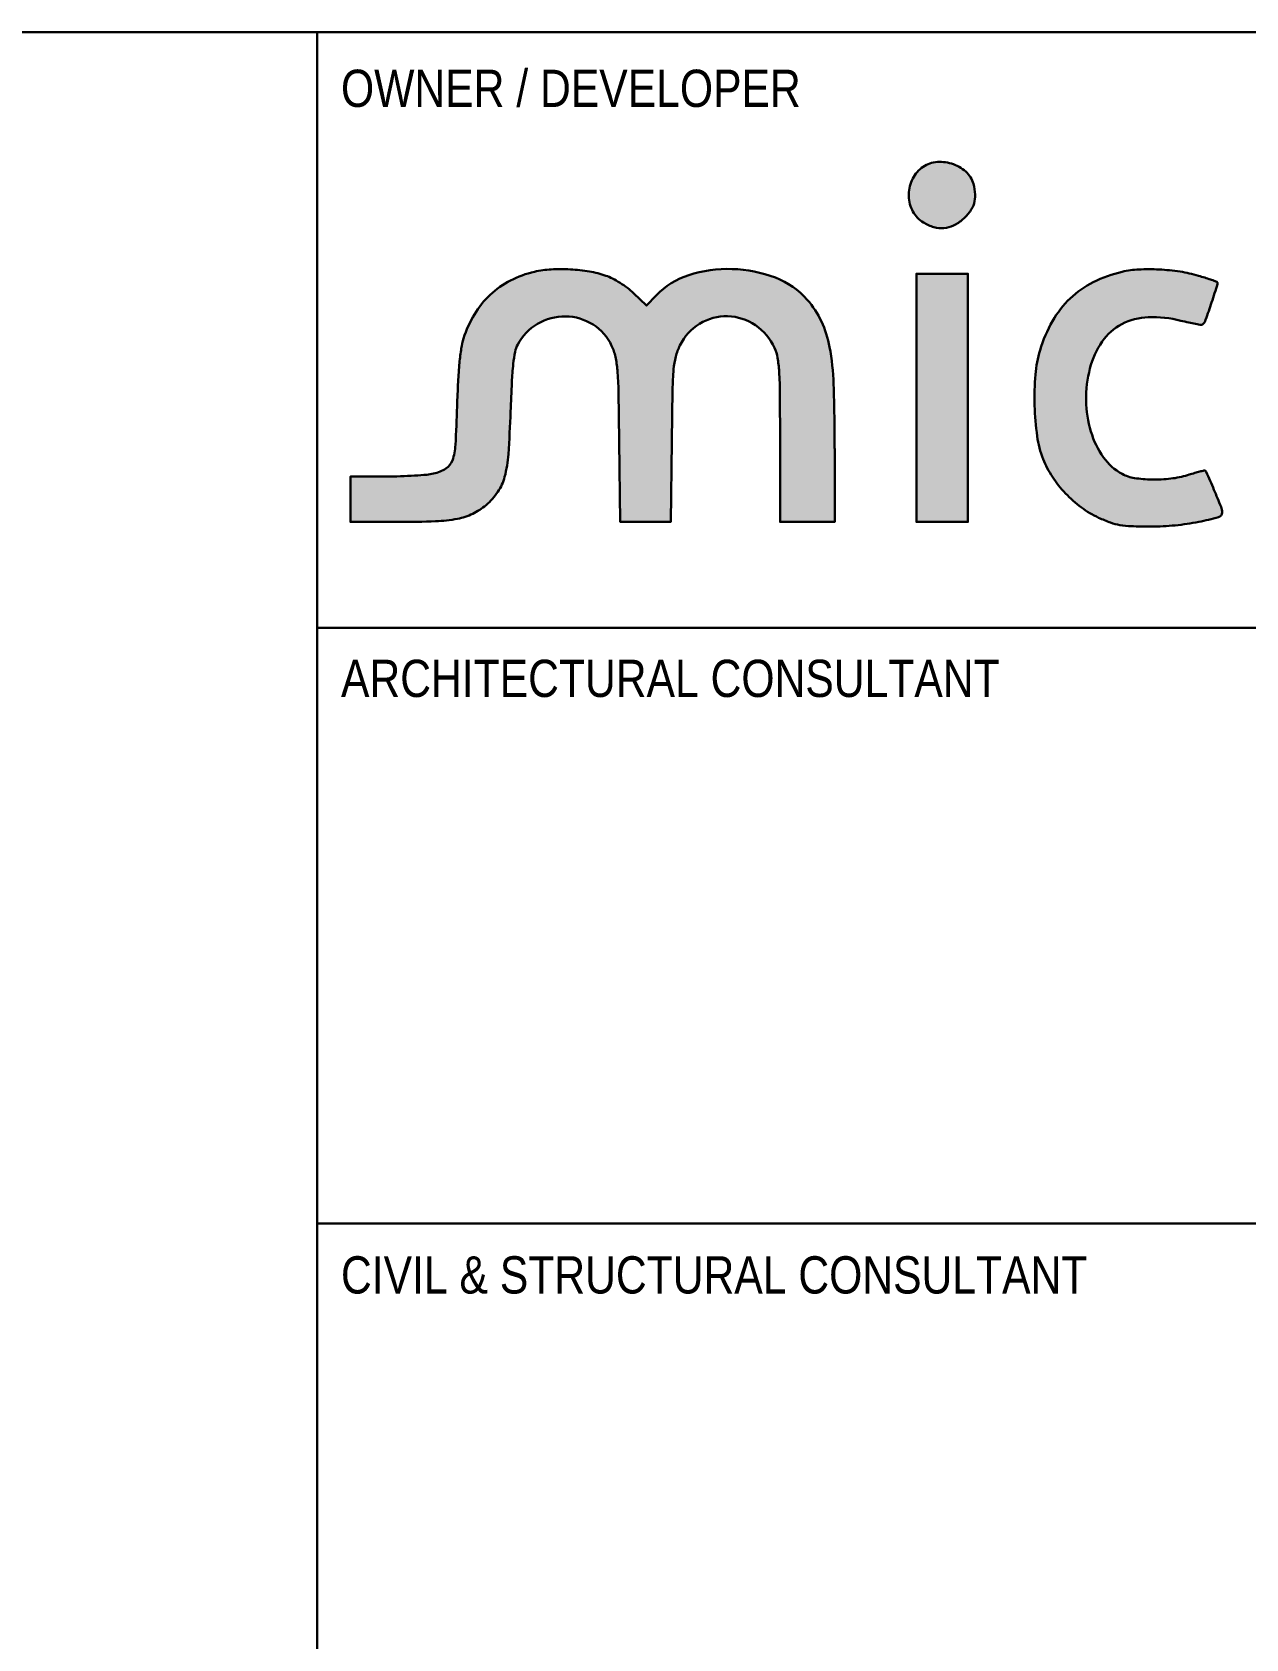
# Model space of a CAD drawing. Extents: x -15449 to 527173, y -170839 to 146543.
# Drawn here: x 15453.7 to 15518.9, y 7964.3 to 8050.6 of the extents above; entities that cross this region are included whole.
import ezdxf

# ---------------------------------------------------------------- set-up
doc = ezdxf.new("R2010")
doc.units = 0
doc.header["$LTSCALE"] = 8
doc.layers.get('0').update_dxf_attribs({"color": 1, "linetype": 'CONTINUOUS'})
for name, color, linetype, lineweight in [('G-ANNO-TTLB', 7, 'CONTINUOUS', 9), ('Micron SGP Titleblock CAD template EDI$0$G-ANNO-TTLB', 7, 'CONTINUOUS', 30), ('Micron SGP Titleblock CAD template EDI$0$G-IMPT', 7, 'CONTINUOUS', 30)]:
    doc.layers.add(name, color=color, linetype=linetype, lineweight=lineweight)
doc.styles.add('Micron SGP Titleblock CAD template EDI$0$Arial Narrow', font='ARIALN.TTF', dxfattribs={"height": 2})

# ---------------------------------------------------------------- blocks, each defined once
blk = doc.blocks.new('Micron SGP Titleblock CAD template EDI$0$MU_SGP_ANTitleblock_A1_Type01_v1_1 - Micron logo_dwg_Micron logo-448173-sample')
at = {"layer": 'Micron SGP Titleblock CAD template EDI$0$G-IMPT'}
h = blk.add_hatch(color=256, dxfattribs=at)
edge = h.paths.add_edge_path()
edge.add_arc((16547.02563931888, 164.1651603308208), 1736.027417823341, 178.0387039841941, 181.4364109997225)
edge.add_line((14811.54374820284, 120.6473359062148), (14813.84502250077, 38.7380132440815))
edge.add_arc((14852.51426441944, 39.94124288574823), 38.68795719775057, 181.7822367464741, 203.2900529311146)
edge.add_arc((14818.95120932853, 25.49361481628579), 2.147395846441214, 203.2900529323519, 348.757967855739)
edge.add_arc((12322.74942210843, 521.6581618223217), 2547.182291525982, 348.7579678566663, 349.9281652959218)
edge.add_line((14830.67776818748, 76.19992899155129), (14846.4681988, 165.1000000000047))
edge.add_line((14846.4681988, 165.1000000000047), (14881.2154499216, 82.55042163759569))
edge.add_arc((15315.6985542062, 265.4355899473138), 471.4048713117633, 202.8274835418467, 207.0676656056212)
edge.add_arc((15153.3723079527, 182.4846157735783), 289.1120455090838, 207.0676656054689, 213.1829261477976)
edge.add_arc((15114.76085843298, 157.2344210692504), 242.9772824055453, 213.1829261479498, 218.949720424891)
edge.add_arc((14935.20001179506, 12.08963007858342), 12.08963007858938, 218.9497204249977, 321.0502092935084)
edge.add_arc((14755.63914156604, 157.234421068777), 242.9772824059673, 321.0502795753417, 326.8170738522327)
edge.add_arc((14717.02769204793, 182.4846157741358), 289.11204550873, 326.8170738520105, 332.9323343943843)
edge.add_arc((14554.70144579546, 265.4355899473601), 471.4048713102509, 332.932334394287, 337.1725164580686)
edge.add_line((14989.1845500784, 82.55042163758544), (15023.9318012, 165.0999999999987))
edge.add_line((15023.9318012, 165.0999999999988), (15039.72223181252, 76.19992899156354))
edge.add_arc((17547.65057787356, 521.6581618177889), 2547.182291507451, 190.0718347040484, 191.2420321433128)
edge.add_arc((15051.44879067144, 25.49361481630358), 2.147395846439861, 191.2420321448538, 336.7099470675248)
edge.add_arc((15017.88573558063, 39.94124288581392), 38.68795719768768, 336.7099470687613, 358.217763253422)
edge.add_line((15056.55497749923, 38.73801324407901), (15058.85625179895, 120.6473359061771))
edge.add_arc((13323.3743606832, 164.1651603010039), 1736.0274178223, 358.5635890012598, 361.9612960167926)
edge.add_arc((15029.91225686238, 222.6046113494884), 28.48920140238176, 1.961296016772269, 66.45284624089177)
edge.add_arc((15034.40584402166, 232.9159394124777), 17.24127661686508, 66.45284624094026, 157.3706486911647)
edge.add_arc((16145.64936614834, -230.3181384471094), 1221.171497335218, 157.3706486913418, 161.7355774678057)
edge.add_arc((14300.79651993643, 378.5380227223459), 721.5554132649823, 338.4472763054938, 341.7355774676141, ccw=False)
edge.add_arc((14589.60363784261, 264.4659110579632), 411.0364959479516, 333.4391468672955, 338.44738692843805, ccw=False)
edge.add_arc((14598.88317953859, 259.8265686886354), 400.6618445532569, 329.34948304661896, 333.4392007657211, ccw=False)
edge.add_arc((14935.19999760242, 60.52891116643976), 9.728911166438229, 210.6505313500292, 329.34948304662254, ccw=False)
edge.add_arc((15271.51682046073, 259.8265686887777), 400.6618445527333, 206.5607910611732, 210.6505169534478, ccw=False)
edge.add_arc((15280.79636216674, 264.4659110402828), 411.0364959483749, 201.5528701241516, 206.5608451630425, ccw=False)
edge.add_arc((15569.60348006707, 378.5380227179545), 721.5554132666251, 198.2644225319667, 201.5528701265403, ccw=False)
edge.add_arc((13724.75063385119, -230.3181384512469), 1221.171497337262, 18.26442253237273, 22.62935130882973)
edge.add_arc((14835.99415597836, 232.9159394124691), 17.24127661686795, 22.62935130888741, 113.5471537591031)
edge.add_arc((14840.48774313763, 222.604611349481), 28.48920140237994, 113.547153759122, 178.0387039832132)
edge = h.paths.add_edge_path()
edge.add_arc((13948.21539237221, 49.64621803800528), 716.6265840694488, 4.537727577364194, 9.06581889314998, ccw=False)
edge.add_line((14662.59567789189, 106.3425023595657), (14672.0434016, -12.70000000000019))
edge.add_line((14672.0434016, -12.70000000000018), (14676.62168529832, 106.087168199251))
edge.add_arc((15479.83243498027, 75.1298961520441), 803.8071044082958, 173.6166153781517, 177.7928040163238, ccw=False)
edge.add_arc((14833.81128048544, 147.4030864189612), 153.7557632926912, 159.3948840342564, 173.6166153782349, ccw=False)
edge.add_arc((14750.60288521679, 178.6875457149268), 64.86057536542128, 135.4660202603976, 159.394884035114, ccw=False)
edge.add_arc((14737.34756427166, 191.7289750127459), 46.26534986293653, 104.645424051432, 135.466020260085, ccw=False)
edge.add_arc((14724.21157900607, 241.9953938752626), 5.689120340883611, 284.6454240505686, 382.9976326647474)
edge.add_arc((14699.44103036621, 108.1326761984681), 139.3545520306996, 77.56499048611252, 87.70454538819695)
edge.add_arc((14668.49931710921, -663.7758462979515), 911.8829700982079, 87.70454538824563, 90.00877247345971)
edge.add_arc((14668.50053006479, -679.6987577714691), 927.8058815716136, 90.00869682608099, 92.25876693755097)
edge.add_arc((14637.79967077304, 98.65436312332038), 148.8475235267742, 92.2587669367084, 100.9943369136815)
edge.add_arc((14610.10091989436, 241.2273171558383), 3.608864686237377, 100.9943369145077, 256.5631469317138)
edge.add_arc((14598.47003195911, 197.2417171077666), 41.88963207042078, 40.43801440443423, 75.07015467416608, ccw=False)
edge.add_arc((14571.08493878212, 170.54869738073), 80.0871315788899, 21.956687450976574, 42.265228251272276, ccw=False)
edge.add_arc((14482.7542397985, 134.9384279188979), 175.3257984851421, 9.065818893135202, 21.95668745094639, ccw=False)
edge = h.paths.add_edge_path()
edge.add_arc((12510.06114117028, 1336.095958307343), 360.8207587401417, 138.6717043561138, 165.7206983484334, ccw=False)
edge.add_arc((12552.62468111794, 1298.665715218852), 417.5012494802549, 114.4238366627473, 138.6717043561337, ccw=False)
edge.add_arc((12592.34257679637, 1211.207206146199), 513.5559320603012, 92.65901992304532, 114.42394595937961, ccw=False)
edge.add_arc((12589.93215586821, 1263.115346548512), 461.5918563061886, 69.07940424082989, 92.65905673366171, ccw=False)
edge.add_arc((12593.30846534853, 1271.946494650054), 452.1372996075947, 45.21914691635561, 69.07944970198412, ccw=False)
edge.add_arc((12573.39164184773, 1251.876263490939), 480.4126251944303, 22.41968697454149, 45.219185963279585, ccw=False)
edge.add_arc((12902.66637029882, 1387.725891995831), 124.2146909479567, 4.864937199979579, 22.41968697406429, ccw=False)
edge.add_arc((2013.412050126581, 460.8999139992103), 11052.84068156906, 4.152178569948774, 4.864937200416421, ccw=False)
edge.add_arc((5466.279972999537, 711.5542974698523), 7590.88682390731, 2.9190398251250826, 4.152262250321712, ccw=False)
edge.add_arc((900.7626230313218, 478.7449047227068), 12162.33614399821, 2.0527877019504217, 2.9190830424827823, ccw=False)
edge.add_arc((23736.09730637066, 1297.23733529637), 10687.66254219489, 182.0527877019757, 183.8594070063642)
edge.add_arc((14125.5062549287, 648.8932078778033), 1055.227208095097, 183.8594070065287, 193.7480908820579)
edge.add_arc((13537.73210015138, 505.086544620198), 450.1166285962025, 193.7480908820671, 210.861747306253)
edge.add_arc((13697.6286548241, 600.6388469599522), 636.3883405601524, 210.8618339179476, 224.0645063537564)
edge.add_arc((13537.73086550756, 445.8799962440788), 413.8628253882233, 224.0645986809186, 242.5506789793001)
edge.add_arc((13588.23080940123, 543.0993429386295), 523.4157610174403, 242.5506789792455, 258.0526821047802)
edge.add_arc((13722.52307442555, 1177.763683842232), 1172.132369452871, 258.0526821047775, 267.5633684994128)
edge.add_arc((13987.31643224105, 7400.45041044066), 7400.450410443357, 267.5633684994123, 270.0000488370463)
edge.add_line((13987.32274014264, 0), (14401.8, 0))
edge.add_line((14401.8, 0), (14401.8, 374.7134746))
edge.add_line((14401.8, 374.7134746), (14017.37277935798, 385.6343823614226))
edge.add_arc((14716.39473579922, 24992.38970060281), 24616.68212792675, 267.78539985768725, 268.3727948329372, ccw=False)
edge.add_arc((13790.2138693925, 1042.321068570173), 648.7118660048652, 259.7025015066637, 267.785399857766, ccw=False)
edge.add_arc((13701.01925408818, 551.3929669135987), 149.7468568154284, 237.5506618820308, 259.702501506534, ccw=False)
edge.add_arc((13736.42239070215, 607.0733450544552), 215.7293286698233, 220.7009009901959, 237.5506618820622, ccw=False)
edge.add_arc((13757.87385189724, 625.5254821443258), 244.0250271152333, 206.4055720345869, 220.7009691140202, ccw=False)
edge.add_arc((13709.85247553329, 601.6816427284741), 190.4099054984993, 189.1882819404456, 206.4055720344563, ccw=False)
edge.add_arc((14103.45023697288, 665.3479625472271), 589.123584834338, 181.014564504784, 189.1882819400815, ccw=False)
edge.add_arc((23839.86977748795, 837.7735466621828), 10327.06977748611, 179.9999967391963, 181.0145645042407, ccw=False)
edge.add_arc((9071.582217127772, 837.7743870780662), 4441.217782874096, 359.9999967401426, 366.3944352611829)
edge.add_arc((12289.16474075989, 1198.36544612636), 1203.492777838854, 6.394540196876441, 23.28608170251781)
edge.add_arc((12760.54577595751, 1401.237319763114), 690.3094992190727, 23.28616866233036, 46.90522631482298)
edge.add_arc((12731.02292177899, 1369.682180886055), 733.5220634597923, 46.90525620815306, 69.47095856329238)
edge.add_arc((12720.60251703224, 1341.852849317676), 763.2383305585898, 69.47100332326559, 79.86553101269396)
edge.add_arc((12524.07743900532, 242.3988282181503), 1880.118472205583, 79.86553101160419, 85.16544147518786)
edge.add_arc((12523.0483665051, 230.230377927243), 1892.330358737797, 85.16544547188502, 90.46295116527804)
edge.add_arc((12514.45595224171, 1293.621932745154), 828.9040902824179, 90.46295116543497, 100.2811649283887)
edge.add_arc((12531.44201411185, 1199.978695889819), 924.0754205589297, 100.2811649283853, 111.9328988050595)
edge.add_arc((12507.97678498054, 1258.254262629443), 861.2529830310974, 111.9329158550948, 124.2153971632016)
edge.add_arc((12466.2589597085, 1319.605843012647), 787.0613840423952, 124.2154436260602, 137.0776591289942)
edge.add_arc((12336.74456797491, 1440.053485499439), 610.1952984138125, 137.0777485158686, 152.6443348616606)
edge.add_arc((12560.63691027071, 1324.218424732609), 862.2777100207207, 152.6443348614319, 163.5505001454776)
edge.add_arc((12757.27421974595, 1266.161313598331), 1067.306633907361, 163.5505537274838, 172.8455752420812)
edge.add_arc((14464.60268862621, 1051.855178622133), 2788.032533095682, 172.8455752419038, 177.9557277664204)
edge.add_arc((39730.47981900958, 150.0041201802232), 28070.00006925161, 177.9557277661036, 178.8932967350293)
edge.add_line((11665.71594742539, 692.1597436017798), (11652.3447928, 2.273736754432321e-13))
edge.add_line((11652.3447928, 0), (12115.8, 0))
edge.add_line((12115.8, 0), (12115.94165707918, 641.3557960084904))
edge.add_arc((29027.08702527296, 637.620609569962), 16911.1457806915, 178.1967956716918, 179.9873450076572, ccw=False)
edge.add_arc((13310.3228101103, 1132.419669771931), 1186.594801251914, 165.7206983484712, 178.196795671691, ccw=False)
edge = h.paths.add_edge_path()
edge.add_arc((10193.66141639091, 1127.60140031003), 589.4478365794712, 62.97098033179418, 79.09264415384823)
edge.add_arc((10184.67850632782, 1080.989402830387), 636.9175214517061, 79.09258692672125, 94.304468345332)
edge.add_arc((10183.77659351119, 1092.957890729697), 624.9150988550745, 94.30437152240971, 109.6680671533694)
edge.add_arc((10156.11114749555, 1170.360386322736), 542.7170257190548, 109.668067153332, 126.7453121843475)
edge.add_arc((10078.55014399088, 1274.244894742591), 413.0725103923904, 126.745312184375, 161.3575226386934)
edge.add_arc((10767.36942303, 1041.862947231366), 1140.034248522453, 161.3575226388888, 177.590239357754)
edge.add_arc((10831.33971855069, 1039.17064807076), 1204.061173981385, 177.5902283044292, 193.4421693386027)
edge.add_arc((10211.61528292243, 891.0493774044619), 566.8812253494694, 193.4421693383673, 221.2879715999363)
edge.add_arc((10216.27722745253, 895.1429376531627), 573.0853338472931, 221.2879472341625, 232.4059471040932)
edge.add_arc((10091.5217888827, 733.1099104968727), 368.5893159345134, 232.405947104093, 247.8884381757128)
edge.add_arc((10112.36823805109, 784.4173406878239), 423.9700602005539, 247.8883629691815, 262.1405249563081)
edge.add_arc((10182.93098752235, 1295.591131618514), 939.9911316185688, 262.1405249564809, 270.0006714630312)
edge.add_arc((10182.92974633098, 1513.820027879676), 1158.220027880041, 270.0006063479344, 276.0137601175616)
edge.add_arc((10258.36170049587, 797.7871493062426), 438.22484532165, 276.0137601172171, 288.4372642105776)
edge.add_arc((10286.920650322, 712.1218394227459), 347.9244636358167, 288.4372642107219, 302.6856247884348)
edge.add_arc((10199.69118017941, 848.0707184727369), 509.4517931386204, 302.6856247888829, 313.391807244694)
edge.add_arc((10150.38486279579, 900.2264199818953), 581.2245604921507, 313.3917533259849, 325.3740242597856)
edge.add_arc((10204.47174905646, 862.878174654077), 515.4957030972365, 325.3740242597729, 338.4853620983351)
edge.add_arc((10079.58777576835, 912.1092146701021), 649.733186999801, 338.4852738991681, 349.9681842396159)
edge.add_arc((9339.050257827503, 1043.109998878498), 1401.768439458887, 349.9681842399539, 356.4300615274432)
edge.add_arc((9271.322876071246, 1047.33574310582), 1469.627522518566, 356.4300470243632, 365.9204160866889)
edge.add_arc((9988.888377661684, 1121.747352984524), 748.214092675819, 5.920416086523787, 21.64756420021183)
edge.add_arc((10184.6950289288, 1199.460782715344), 537.5493783998605, 21.64756420038573, 40.59820058247687)
edge.add_arc((10265.77052617977, 1268.946471579995), 430.7715847745679, 40.59820058245104, 62.97098033172075)
edge = h.paths.add_edge_path()
edge.add_arc((10125.19474925426, 1191.063655695681), 930.1527630792602, 91.66241092716683, 100.0842528933525)
edge.add_arc((10128.2045735812, 1174.140604978042), 947.3413839676251, 100.0842629163247, 111.0584931328762)
edge.add_arc((10132.06301807842, 1164.12007507166), 958.0791031627998, 111.0585032629836, 121.9392685829613)
edge.add_arc((10113.19719528015, 1194.38388563481), 922.4165527850207, 121.9392965431478, 133.0310716914529)
edge.add_arc((10023.90240637291, 1290.036771506351), 791.5615417936867, 133.0310716914854, 145.4712716869875)
edge.add_arc((10164.2212382423, 1193.494684942961), 961.8840272593573, 145.4712716869962, 158.6763710831263)
edge.add_arc((10497.51505023462, 1063.390487189977), 1319.671488450101, 158.6763710831073, 169.094495800048)
edge.add_arc((10616.92470096617, 1040.383915995269), 1441.27727369887, 169.0944958000427, 179.0691561223307)
edge.add_arc((10666.02010101594, 1039.587094526897), 1490.379139547046, 179.0691894427073, 188.7962930394015)
edge.add_arc((10509.40147161679, 1015.352311672668), 1331.896586014029, 188.7963222122506, 205.4344595293061)
edge.add_arc((10062.23773454929, 802.6936883773118), 836.7409561257647, 205.4344595294342, 229.0116316402571)
edge.add_arc((10053.75416444371, 792.9321283782537), 823.8080904677631, 229.0117079758228, 252.7877383716516)
edge.add_arc((10185.40045098784, 1217.890601911564), 1268.690601911647, 252.7877383716439, 269.9999795150288)
edge.add_arc((10185.39885681238, 1314.2693146607), 1365.069314661179, 270.0000478733456, 279.9115345028164)
edge.add_arc((10252.37327048867, 930.9743190871508), 975.9669814399978, 279.9115800803405, 292.6577541930342)
edge.add_arc((10292.52605283715, 834.7857247328607), 871.7341093987519, 292.6577827706208, 306.2122707825144)
edge.add_arc((10300.22381428549, 824.2727208850298), 858.7041907029886, 306.2122736005728, 319.9212172523706)
edge.add_arc((10367.38606794173, 767.7585381731654), 770.9282192566332, 319.9212631529449, 335.1816235640254)
edge.add_arc((9826.5452396486, 1017.872614954506), 1366.802243655235, 335.1816235638681, 345.1209581944637)
edge.add_arc((9698.860060116001, 1051.795087248643), 1498.916736409365, 345.121029101005, 354.6587041974759)
edge.add_arc((9885.423748455576, 1034.351777749264), 1311.539366237241, 354.6587341134843, 365.201158799768)
edge.add_arc((9663.735519856078, 1014.17204771591), 1534.144155502436, 5.201158799687144, 17.61704644356624)
edge.add_arc((10216.67943455172, 1189.755992448204), 953.9918527022928, 17.61711962320953, 35.33996118110526)
edge.add_arc((10303.69221430259, 1251.454541119727), 847.3244502437378, 35.34002129455609, 54.30732046868827)
edge.add_arc((10211.32683670755, 1122.878196392535), 1005.638187490041, 54.30737557426072, 70.99004602575357)
edge.add_arc((10326.51414149856, 1457.215270400895), 652.0149497913446, 70.99011609457581, 81.74718506100089)
edge.add_arc((10155.91042569923, 280.9888627304883), 1840.54942129218, 81.74718506094248, 86.70389980470209)
edge.add_arc((10153.04983742086, 231.2942724947515), 1890.326275975062, 86.70394186892247, 91.66241092694924)
edge = h.paths.add_edge_path()
edge.add_arc((8678.718174493299, 1314.501182908919), 467.4317828846442, 138.7318824573235, 153.2395009079959, ccw=False)
edge.add_arc((8529.82465984554, 1445.160605569733), 269.3379580585794, 116.81102778061839, 138.7318824572882, ccw=False)
edge.add_arc((8542.594378613117, 1419.892944674308), 297.6490937569102, 96.1686373001915, 116.8110277804644, ccw=False)
edge.add_arc((8579.75386475683, 1076.081343680529), 643.4629806792973, 84.56980308632859, 96.16863729981998, ccw=False)
edge.add_arc((8078.999763291848, -4191.709470858253), 5935.00101190171, 84.01081393281498, 84.56980308684638, ccw=False)
edge.add_arc((8227.594981837357, -2775.409961339243), 4510.927685283633, 83.32204856646177, 84.01089477726532, ccw=False)
edge.add_arc((8221.409008140261, -2828.252946980882), 4564.131514103163, 82.75404765134249, 83.32206147985391, ccw=False)
edge.add_arc((8767.612156409536, 1467.678778422753), 233.6156939601722, 77.79867805263672, 82.75404765120811, ccw=False)
edge.add_arc((8822.920574572023, 1723.461772211444), 28.07870993708615, 257.7986780526504, 335.6190866627967)
edge.add_arc((5946.657950933144, 3027.037221852353), 3185.957053548268, 335.6190866627951, 338.3152449195878)
edge.add_arc((6619.881891949242, 2759.332057730353), 2461.459621093019, 338.3153377582253, 341.7643874248739)
edge.add_arc((8876.526628684085, 2015.830446651779), 85.48821690704295, 341.764387424941, 380.9936459315107)
edge.add_arc((8917.673866656289, 2031.620156073031), 41.41543487153873, 20.99364593152499, 76.00043187509802)
edge.add_arc((8128.719463894046, -1132.804733171448), 3302.708725777446, 76.00043187508646, 78.40974985888855)
edge.add_arc((8405.299877416499, 215.7549856210663), 1926.078768129422, 78.40974985874168, 82.63125127363081)
edge.add_arc((8569.306806736971, 1483.953823402369), 647.3189920123519, 82.63125127378376, 92.15024193682105)
edge.add_arc((8565.45962204069, 1586.429566872966), 544.7710577097258, 92.1502854107039, 95.94745738645747)
edge.add_arc((8690.051913208987, 390.4639598948542), 1747.208986291943, 95.94745738628293, 97.54056475262686)
edge.add_arc((8709.247578318504, 245.455632787549), 1893.482321145653, 97.54057984988793, 99.11541420838181)
edge.add_arc((8622.53734622622, 785.8746834402676), 1346.151146574094, 99.11541420796368, 101.1487002922491)
edge.add_arc((8491.174743579028, 1452.436006973614), 666.7689776847636, 101.148700292748, 112.3501049661776)
edge.add_arc((8586.663979564026, 1220.187906337085), 917.8812522518863, 112.3501049661083, 121.1652348785757)
edge.add_arc((8556.16629456122, 1270.615891182164), 858.9483204939437, 121.1652795654238, 130.2137767934516)
edge.add_arc((8277.358594350906, 1600.379382069727), 427.1176897844997, 130.2137767934763, 145.474500429313)
edge.add_arc((8730.24973006169, 1288.819069657523), 976.8268938877187, 145.474500429294, 155.5646239283154)
edge.add_arc((8470.842809161426, 1406.685744220509), 691.8979490935509, 155.5647219057701, 168.6312988242829)
edge.add_arc((9191.53632537768, 1261.778093502622), 1427.015199301114, 168.6312988240465, 176.8835698267697)
edge.add_arc((19229.88073340912, 715.2337037161163), 11480.22708527383, 176.8835698266957, 178.6600515775919)
edge.add_arc((20434.4374604483, 687.0592989241984), 12685.11326485247, 178.6600565995383, 179.6085064782148)
edge.add_arc((21821.78464470449, 677.590115618889), 14072.49276412319, 179.6085492307703, 180.4858579244739)
edge.add_arc((20302.06491627272, 664.714763576312), 12552.71849551749, 180.4859122724831, 181.361619832434)
edge.add_arc((10217.03297675815, 425.001379686399), 2464.838057712674, 181.3616198324552, 184.2876141454207)
edge.add_line((7759.09321529365, 240.722298506191), (7777.140884600002, 2.842170943040401e-14))
edge.add_line((7777.140884600002, 0), (8204.200000000003, 0))
edge.add_line((8204.200000000003, 0), (8204.200000000003, 705.730545850557))
edge.add_line((8204.200000000003, 705.730545850557), (8205.451634283469, 1153.702120239944))
edge.add_arc((10958.10804342372, 1138.318633654126), 2752.699394855976, 176.0090495343414, 179.6798003279183, ccw=False)
edge.add_arc((8847.352800432389, 1285.582010646626), 636.813245267906, 166.4153288633316, 176.0090495343381, ccw=False)
edge.add_arc((8633.672566338444, 1337.216189953833), 416.9830132360652, 153.2394762525063, 166.4153288633263, ccw=False)
edge = h.paths.add_edge_path()
edge.add_arc((6605.513498091737, 1283.445791296856), 819.0648935738149, 133.6853841671966, 150.571591768051)
edge.add_arc((6953.974313125797, 1086.870521082495), 1219.148355459022, 150.5715917680115, 163.1043820238004)
edge.add_arc((6720.525800700443, 1157.77810019383), 975.1686580884409, 163.1043820238374, 175.3358608949101)
edge.add_arc((8098.33158961579, 1045.369984614877), 2357.552243211128, 175.3358608949078, 181.6608597047111)
edge.add_arc((8077.567866918727, 1044.769482098575), 2336.779838894859, 181.660897789403, 187.9842939416087)
edge.add_arc((6613.011583195767, 839.3489011642978), 857.8874414352667, 187.9842939416063, 201.3420127762009)
edge.add_arc((6550.395824247293, 814.8831287319827), 790.6616481011357, 201.3420127762079, 213.4386911245)
edge.add_arc((6742.650355301836, 941.8391637605769), 1021.051837867198, 213.4387460283538, 223.4250346127533)
edge.add_arc((6747.101832386481, 946.0525584647247), 1027.181139879276, 223.425040940738, 233.3839333442064)
edge.add_arc((6621.287696706099, 776.745176086525), 816.2446886376318, 233.3840290820824, 245.2142016129317)
edge.add_arc((6835.190101202169, 1239.973901727117), 1326.475117863298, 245.2142016128376, 249.8809117126347)
edge.add_arc((6531.100955448845, 409.8682801943415), 442.4244680330386, 249.8809117128275, 260.462652779364)
edge.add_arc((6572.233151207615, 654.6841729586947), 690.6716812660279, 260.4626527792521, 268.3428201074794)
edge.add_arc((6718.29866994968, 5703.384059590659), 5741.484059591224, 268.3428201073318, 270.0000298708966)
edge.add_arc((6718.300553586906, 2090.343522919471), 2128.443522919542, 270.0000298710358, 275.4744767123152)
edge.add_arc((6729.727728611279, 1971.087176829544), 2008.640950300042, 275.4745417415794, 281.1869476095757)
edge.add_arc((6673.17413065666, 2257.037563085577), 2300.130114488805, 281.1869864448975, 285.4129501572723)
edge.add_arc((7273.372215485856, 79.95426827659018), 41.82778451414443, 285.4129501572749, 360.0000285615119)
edge.add_arc((7189.044488623718, 79.95422623965852), 126.155511376292, 2.856160285776833e-05, 21.81362773252227)
edge.add_arc((-77.13983391290769, -2828.317080636624), 7952.743312166429, 21.81362773305744, 22.93345662134)
edge.add_arc((-9312.241682856704, -6735.733278208033), 17980.45528955233, 22.93345662071474, 23.45574188184004)
edge.add_arc((7166.736934912456, 414.3998427031302), 17.12764872685766, 23.4557418824061, 90.96367800986957)
edge.add_arc((7167.249132700087, 383.9498336268951), 47.58196532264704, 90.9636780098422, 104.4965914360439)
edge.add_arc((8041.260318255212, -2996.430258284624), 3539.123905249359, 104.4965914358577, 105.117218779309)
edge.add_arc((7781.965450391324, -2036.57194795864), 2544.859451304236, 105.117311537503, 106.1438158687623)
edge.add_arc((8185.996533149855, -3432.343854942442), 3997.932172175928, 106.1438936818943, 106.8756861463906)
edge.add_arc((6788.476843786468, 1174.462545802463), 816.1852439349993, 276.7274467804254, 286.87568614560826, ccw=False)
edge.add_arc((6745.876429516173, 1535.609480244987), 1179.836042852359, 269.0293594107136, 276.72744678049366, ccw=False)
edge.add_arc((6744.042191899988, 1427.409667774624), 1071.620684215005, 261.15653529848345, 269.0294162287918, ccw=False)
edge.add_arc((6628.496643442892, 684.757682638823), 320.0338663460388, 241.7950757137464, 261.1565352984758, ccw=False)
edge.add_arc((6692.376496843232, 803.8685237142779), 455.1931358474353, 215.0800181400836, 241.7950757137236, ccw=False)
edge.add_arc((6947.412859699943, 982.9782371801128), 766.8401089387742, 197.0012115272428, 215.0800181401038, ccw=False)
edge.add_arc((7102.551000074957, 1030.412936338683), 929.0680143157148, 180.6502679317689, 197.0012482519747, ccw=False)
edge.add_arc((7198.283293015642, 1031.499479077047), 1024.806473081267, 165.4580720758391, 180.6502679318486, ccw=False)
edge.add_arc((6897.666953545415, 1109.47889347534), 714.240904116549, 145.5351828246886, 165.4580720758101, ccw=False)
edge.add_arc((6686.451714829757, 1254.452224211938), 458.0590474393534, 117.74782682265189, 145.5351828246292, ccw=False)
edge.add_arc((6712.02410324076, 1205.842634303378), 512.984808973643, 91.79627396278278, 117.7478268226927, ccw=False)
edge.add_arc((6726.955640743464, 729.7271914057449), 989.3343295756938, 75.9198856447581, 91.79627396277448, ccw=False)
edge.add_arc((7609.596416627402, 4248.83625559229), 2638.77583205018, 255.919885644575, 257.4173272877609)
edge.add_arc((7351.518764273897, 3092.62087012572), 1454.107907172534, 257.4173272892282, 259.756681453165)
edge.add_arc((7562.175148951736, 4258.342254241541), 2638.710143279848, 259.7566814518536, 260.8391692699132)
edge.add_arc((7143.726860578546, 1663.526031810421), 10.37032540351871, 260.8391692703189, 315.000007542529)
edge.add_arc((7072.919989911095, 1734.33288383608), 110.5063490288873, 315.0000075423395, 340.3025156635244)
edge.add_arc((1084.196090977599, 3878.309829804478), 6471.437969672293, 340.3025156635032, 341.668431442524)
edge.add_arc((-5333.560407338598, 6004.692828052457), 13232.28873912941, 341.6684747092634, 342.3688560236006)
edge.add_arc((7261.753279944522, 2001.687370036763), 16.1629990358086, 342.3688560236139, 418.8454410676039)
edge.add_arc((7234.752915908278, 1957.024567522266), 68.35289831276347, 58.84544106765443, 70.83776017032142)
edge.add_arc((6223.405481432551, -953.3440666761733), 3149.435373701361, 70.83776017027559, 71.60047805255755)
edge.add_arc((6404.147237151931, -410.002539617641), 2576.820671405448, 71.6005017155198, 72.71368447240258)
edge.add_arc((6024.191840014125, -1630.925855260663), 3855.499617229963, 72.7136844720431, 73.53664466158261)
edge.add_arc((6786.131904335332, 947.3868563741119), 1166.959288245165, 73.53675790812481, 81.33260692520322)
edge.add_arc((6693.938890109741, 342.6011007237337), 1778.731600555553, 81.33260692519693, 87.01784256900034)
edge.add_arc((6698.389728960884, 428.0287851715444), 1693.188048861743, 87.01785741849254, 92.7918367241678)
edge.add_arc((6654.021397757574, 1337.862038875169), 782.2736190942205, 92.79183672454302, 103.0787219045808)
edge.add_arc((6726.352950959637, 1026.51196780531), 1101.9151688712, 103.0787219044972, 116.5308922845586)
edge.add_arc((6589.936413964626, 1299.754118852852), 796.5125744589141, 116.530954747349, 133.685359971651)
edge = h.paths.add_edge_path()
edge.add_arc((4948.526588431218, 2695.134993785055), 326.7929987397937, 72.77056122061349, 96.97976034459157)
edge.add_arc((4937.107507159849, 2788.408326782232), 232.8232692228686, 96.97976034489143, 128.1884309457006)
edge.add_arc((4963.955873379451, 2754.275959885457), 276.2496809861938, 128.1884309456576, 155.949171005214)
edge.add_arc((4985.676659797739, 2744.582736246942), 300.0352048792351, 155.949274174394, 182.0511422679876)
edge.add_arc((4974.747304788927, 2744.191572587403), 289.0988522036819, 182.0511948696516, 208.7116134282094)
edge.add_arc((4938.649261819647, 2724.41896034601), 247.9403184462639, 208.7116134282299, 238.6266873147456)
edge.add_arc((5000.371844390616, 2825.642773383261), 366.4980576497025, 238.626687314715, 253.5353435454832)
edge.add_arc((4961.443161580662, 2693.923425021467), 229.1465775769577, 253.5353435455142, 274.7293282950069)
edge.add_arc((4961.623386585655, 2691.745169769699), 226.9608792917461, 274.7293239563558, 296.0430815837732)
edge.add_arc((4905.347920301825, 2806.907120022333), 355.1373314639467, 296.0430815837625, 311.2835068625936)
edge.add_arc((4863.401743111758, 2854.680465180958), 418.7122816276474, 311.2835713992765, 323.5123174791311)
edge.add_arc((5024.569282926979, 2735.476369708193), 218.2513321447841, 323.5123174793487, 343.4251992813489)
edge.add_arc((5023.880160522267, 2735.681406138358), 218.9703103237965, 343.4252168128448, 363.2987282218406)
edge.add_arc((4819.932775433325, 2723.926415913675), 423.2561778717008, 3.298728221438621, 15.43541849586838)
edge.add_arc((5019.199909305092, 2778.946278328208), 216.5327493456078, 15.43541849626438, 48.24399775097449)
edge.add_arc((4950.733511720105, 2702.252335031576), 319.3413508177257, 48.24399775087337, 72.7705149807841)
h.paths.add_polyline_path([(4749.800000000001, 2082.8), (4749.800000000001, 0), (5181.600000000001, 0), (5181.600000000001, 2082.8)])
edge = h.paths.add_edge_path()
edge.add_arc((2562.037595165757, 1199.582288967125), 1201.861386594945, 169.0869627837393, 173.9680206419049)
edge.add_arc((4117.534149636761, 1035.215177959683), 2766.018053349301, 173.9680206419486, 177.1359914438632)
edge.add_arc((18584.11254813359, 311.4804216381391), 17250.68865910914, 177.1359914442159, 177.9548690535488)
edge.add_arc((-9391.400186632301, 1310.470189494435), 10742.65507345219, 356.03985196858207, 357.95486905315704, ccw=False)
edge.add_arc((301.8345230907395, 639.4279383507578), 1026.220704785897, 345.309589957787, 356.03985196871366, ccw=False)
edge.add_arc((893.3338709027564, 484.3568015954701), 414.7319183665397, 326.0917881343428, 345.30958995768907, ccw=False)
edge.add_arc((780.1564909762421, 560.4323925920763), 551.1013242921853, 310.56228061060716, 326.09178813428946, ccw=False)
edge.add_arc((806.2932696145407, 529.8978003730399), 510.9081343278693, 295.5294982873275, 310.5622535817359, ccw=False)
edge.add_arc((796.4899728320004, 550.425268740804), 533.6563559050085, 280.9798826413115, 295.5294227829283, ccw=False)
edge.add_arc((672.2180077692085, 1190.949735173936), 1186.124832844713, 272.0912121332064, 280.9798826412731, ccw=False)
edge.add_arc((407.8585521122291, 8430.748320278533), 8430.748320278526, 269.9999999991938, 272.0912121324397, ccw=False)
edge.add_line((407.8585519935978, -1.082867129298393e-12), (0, 0))
edge.add_line((0, 0), (0, 381.0000000000001))
edge.add_line((3.383959779057477e-14, 381.0000000000001), (298.4510914226568, 381.6059700158685))
edge.add_arc((289.6714131733196, 4705.754833263161), 4324.157776292744, 270.1163322156169, 271.7292818655808)
edge.add_arc((300.8314233162155, 4336.12205851529), 3954.356567541423, 271.7292747712508, 273.4538885330633)
edge.add_arc((324.9892223453796, 3935.870105799601), 3553.3762377169, 273.4538780457208, 275.1032641233671)
edge.add_arc((603.7115116286506, 814.8562172991305), 419.9414120413868, 275.1032641232249, 283.0450646320377)
edge.add_arc((622.8149196274668, 732.4061841873366), 335.3072099874581, 283.0450646321527, 302.2716909863964)
edge.add_arc((731.2131647510113, 560.7493969601678), 132.2893975989452, 302.2716909864253, 340.7573732397699)
edge.add_arc((411.1759479058593, 672.4651911648309), 471.2646752236852, 340.757373239771, 356.795691261244)
edge.add_arc((-11473.6961082451, 1337.829257317797), 12374.74707037198, 356.7956912612653, 358.2984063552982)
edge.add_arc((10722.8304075389, 678.4338034319758), 9831.571663954688, 177.0991016311669, 178.2984063556922, ccw=False)
edge.add_arc((4504.118329117393, 993.5579237832925), 3604.880477976952, 174.5632261410749, 177.0991016312501, ccw=False)
edge.add_arc((3116.513444720816, 1125.62381601262), 2211.0050477137, 171.3853381837206, 174.5632261405826, ccw=False)
edge.add_arc((1479.889192038686, 1373.568365809677), 555.7058468918648, 162.5149792917854, 171.3853381839136, ccw=False)
edge.add_arc((1844.317593102455, 1258.769270750767), 937.7881570401373, 148.9504480450836, 162.5149792915803, ccw=False)
edge.add_arc((1699.956381156935, 1345.680251397903), 769.2839194927509, 133.2139527408552, 148.9504480451709, ccw=False)
edge.add_arc((1686.817545705879, 1359.663753638487), 750.0962325209026, 117.25650100734401, 133.2138946698398, ccw=False)
edge.add_arc((1732.453084731686, 1271.079371007803), 849.7445905973826, 102.72395978855582, 117.2564330315613, ccw=False)
edge.add_arc((1733.037868304677, 1268.490519019363), 852.3986679131671, 93.24263765199231, 102.72397440278871, ccw=False)
edge.add_arc((1766.369270477861, 680.1443786043036), 1441.68820906493, 86.87411202620319, 93.24257937447618, ccw=False)
edge.add_arc((1766.022125384435, 673.8164942668145), 1448.025608172838, 80.45934467102933, 86.87404993565741, ccw=False)
edge.add_arc((1860.197305919338, 1234.14245294391), 879.8406518459498, 71.1841924656942, 80.45934467146839, ccw=False)
edge.add_arc((2014.122759902516, 1685.886928133673), 402.5921670412288, 62.590366891853705, 71.18419246565628, ccw=False)
edge.add_arc((1801.182691918871, 1275.25288531516), 865.1543679119392, 57.74017150315001, 62.59036689133751, ccw=False)
edge.add_arc((1781.398407493983, 1243.909337451348), 902.2196603396329, 52.95117231794649, 57.740146768851105, ccw=False)
edge.add_arc((1979.629835567258, 1506.505420629147), 573.2023325644976, 46.223800675741074, 52.951172317991904, ccw=False)
edge.add_line((2376.196025944728, 1920.384836288927), (2485.4423748, 1815.7084336))
edge.add_line((2485.4423748, 1815.7084336), (2567.048199131138, 1901.474337214072))
edge.add_arc((3034.987224028323, 1456.232717241348), 645.9156532997665, 107.6853125992991, 136.4238122663719, ccw=False)
edge.add_arc((3171.730758836559, 1027.379075030085), 1096.04256956863, 88.34354450667058, 107.68531259929841, ccw=False)
edge.add_arc((3171.376514391666, 1015.13672126086), 1108.290047467903, 69.10819982403882, 88.34353355229041, ccw=False)
edge.add_arc((3325.239693560046, 1418.237651637355), 676.822507583155, 41.28354471414917, 69.10819982403899, ccw=False)
edge.add_arc((3260.611125264653, 1361.493582312842), 762.8268170287533, 24.946644560242078, 41.283508777398595, ccw=False)
edge.add_arc((3142.316458215477, 1306.465927647793), 893.2939432721541, 10.433812645708315, 24.946644560241907, ccw=False)
edge.add_arc((1935.22853478859, 1084.18740811906), 2120.676929599942, 1.9133400226534718, 10.433812645706325, ccw=False)
edge.add_arc((-12232.68327937484, 610.8870345561003), 16296.49219425144, 0.017895281670519125, 1.9133400225073842, ccw=False)
edge.add_line((4063.808120006894, 615.97694372199), (4064.000000000001, 0))
edge.add_line((4064.000000000001, 0), (3606.8, 0))
edge.add_line((3606.8, -1.353583911622991e-13), (3606.242165200011, 679.4499999729317))
edge.add_line((3606.242165200011, 679.4499999729317), (3604.493311678017, 1073.217159733719))
edge.add_arc((-30.95789574027358, 1043.910092673215), 3635.569334464521, 0.4618779852045264, 3.452558758649066)
edge.add_arc((2542.944452014255, 1199.197633322678), 1056.98687193647, 3.452558758618475, 9.76106644019745)
edge.add_arc((3248.818004681356, 1320.629259703596), 340.7445161375475, 9.761066439879825, 24.4297798158482)
edge.add_arc((3140.59472808505, 1271.469752423508), 459.6097118554232, 24.42971302262214, 55.80906420043313)
edge.add_arc((3154.543116172132, 1292.001478311742), 434.7881627872174, 55.80904123951715, 88.52120333826682)
edge.add_arc((3154.734177486913, 1299.424740925243), 427.3624418175585, 88.5211263164288, 121.5763201982359)
edge.add_arc((3162.58138203912, 1286.657259099435), 442.3486758823439, 121.5763057704951, 153.7890869142061)
edge.add_arc((3216.158840329665, 1260.281204377344), 502.0666823760127, 153.789086914223, 165.3276895823622)
edge.add_arc((3338.465929376131, 1228.257232872751), 628.4967372750675, 165.3276476626209, 175.0779026284862)
edge.add_arc((5260.22789278305, 1062.757473465977), 2557.3718535958, 175.0779026285356, 178.9353566107478)
edge.add_line((2703.297522658028, 1110.274627172085), (2696.59958479569, 679.4499676819838))
edge.add_line((2696.59958479569, 679.449967681984), (2688.099145, 0))
edge.add_line((2688.099145, 0), (2264.286429000001, 0))
edge.add_line((2264.286429000001, 0), (2256.093137799889, 679.4574138531163))
edge.add_line((2256.093137799889, 679.4574138531163), (2249.705120542803, 1094.772131322784))
edge.add_arc((-727.4741439607706, 1039.086801560707), 2977.699989747247, 1.071538563894684, 4.549807671347824)
edge.add_arc((1457.9875843987, 1212.998107635327), 785.3295583409707, 4.549807671352668, 12.72341340642339)
edge.add_arc((1768.90440352599, 1283.199757312782), 466.5858681545325, 12.72341340628458, 24.79490837176609)
edge.add_arc((1813.414959934199, 1303.761936760262), 417.5553383250856, 24.79488161894697, 57.73766048938793)
edge.add_arc((1799.780936379465, 1282.16362575434), 443.0969443160866, 57.7376604894138, 89.24800633844633)
edge.add_arc((1799.644430399506, 1271.791699720281), 453.4697685894212, 89.24795971088548, 120.3234637364814)
edge.add_arc((1793.2376604747, 1282.745272376544), 440.7801092241965, 120.3234637364777, 152.0669277815477)
edge.add_arc((1600.396077955424, 1384.992195206027), 222.5089265714309, 152.0669277815005, 169.086962783685)
at = {"layer": 'Micron SGP Titleblock CAD template EDI$0$G-IMPT', "flags": 128}
blk.add_lwpolyline([(4749.800000000001, 1041.4), (4749.800000000001, 0), (4965.700000000001, 0), (5181.600000000001, 0), (5181.600000000001, 1041.4), (5181.600000000001, 2082.8), (4965.700000000001, 2082.8), (4749.800000000001, 2082.8)], close=True, dxfattribs=at)
for points in [[(2567.0478758, 1901.4739974), (2485.4423748, 1815.7084336), (2376.1961112, 1920.3847546)], [(2249.705127200001, 1094.7717754), (2256.0932272, 679.4500000000002), (2264.286429, 0), (2476.192787, 0), (2688.099145000001, 0), (2696.5995852, 679.4500000000002), (2703.297514400001, 1110.2741828)], [(3604.493299000001, 1073.2187324), (3606.2421652, 679.4500000000002), (3606.2421652, 0), (3835.400000000001, 0), (4064.000000000001, 0), (4064.000000000001, 615.95)], [(298.45, 381.6059678), (0, 381.0000000000001), (0, 190.5), (0, 0), (407.8523720000001, 0)]]:
    blk.add_lwpolyline(points, dxfattribs=at)
at = {"layer": 'Micron SGP Titleblock CAD template EDI$0$G-IMPT'}
for centre, radius, start, end in [((4963.955873379452, 2754.275959885457), 276.2496809861955, 128.1885470195498, 155.9517737689698), ((4937.107507159648, 2788.408326782206), 232.8232692228698, 96.98001130812273, 128.1885686697597), ((4948.526588432712, 2695.134993784579), 326.7929987398065, 72.77056122587014, 96.97993914332187), ((4950.733511720108, 2702.252335031577), 319.3413508177222, 48.24389442111973, 72.77051498588247), ((4985.676659797748, 2744.582736246935), 300.0352048792453, 155.951670602031, 182.0483616718995), ((5019.199909304972, 2778.946278328649), 216.5327493456072, 15.43558333693719, 48.24384536070021), ((4819.932775433433, 2723.926415911595), 423.2561778717134, 3.29878055821782, 15.43550282670284), ((4974.747304788925, 2744.191572587515), 289.0988522036845, 182.0483090861078, 208.7115308027401), ((5023.880160522396, 2735.681406138825), 218.9703103238062, 343.4252168127176, 3.298829384959483), ((4938.649261819638, 2724.418960346), 247.9403184462514, 208.7115170867621, 238.6266961441953), ((4863.401743110618, 2854.680465179842), 418.7122816275611, 311.2835712490157, 323.5123935740782), ((5024.569282927015, 2735.476369708175), 218.251332144745, 323.5124634660793, 343.4251992813502), ((5000.371844390441, 2825.642773383353), 366.4980576496894, 238.6266932879738, 253.535304180051), ((4961.443161580662, 2693.923425021458), 229.1465775769485, 253.5352805842176, 274.7293282950068), ((4961.623386585689, 2691.745169769721), 226.9608792917648, 274.7293239563459, 296.0431154038657), ((4905.347920301803, 2806.907120022375), 355.1373314639945, 296.0431031974866, 311.2835066851752), ((1686.817545705895, 1359.663753638465), 750.0962325209299, 117.256501019514, 133.2138946545878), ((1732.453084731688, 1271.079371007796), 849.7445905973899, 102.7239597885554, 117.2564330423037), ((1733.037868304668, 1268.490519019419), 852.3986679131109, 93.24235249038243, 102.7239744027886), ((1766.369270477865, 680.1443786042115), 1441.688209065023, 86.8457380244905, 93.24241077257278), ((1766.022125384431, 673.8164942668192), 1448.025608172834, 80.45943258814779, 86.84580011501924), ((1860.197305912857, 1234.142452946051), 879.8406518460134, 71.18424463657706, 80.45948936341087), ((2014.122759899969, 1685.886928135055), 402.5921670411744, 62.59030299099763, 71.18430648250741), ((1801.182691920112, 1275.25288531415), 865.1543679121303, 57.74017148340286, 62.59033715591741), ((3034.987224028325, 1456.232717241344), 645.9156532997704, 107.6852999044778, 136.4238538741544), ((3171.730758836578, 1027.379075030077), 1096.042569568637, 88.34156195104391, 107.685305118035), ((3171.376514391668, 1015.136721260854), 1108.290047467909, 69.1081980723492, 88.3415729054639), ((3325.239693560048, 1418.237651637362), 676.8225075831477, 41.28354473773067, 69.10819695566485), ((6726.352950959656, 1026.511967805274), 1101.915168871241, 103.0787766855855, 116.5305664120652), ((6654.02139775642, 1337.86203887513), 782.2736190942051, 92.79195301915858, 103.0787990694567), ((6698.389728969491, 428.0287851713171), 1693.188048861523, 87.01723987794996, 92.79189045403407), ((6693.938890109679, 342.6011007230897), 1778.7316005562, 81.33261683268674, 87.01725472721414), ((6786.131904335235, 947.3868563741564), 1166.95928824515, 73.5367579067724, 81.33262202663612), ((6024.191840021028, -1630.925855238006), 3855.499617206278, 72.71365162181499, 73.53664466117758), ((6404.147237135514, -410.0025396157031), 2576.820671408789, 71.60050166943394, 72.71363532076163), ((6223.405481426535, -953.3440666936607), 3149.435373719852, 70.83775941410666, 71.6004780151418), ((1699.95638115613, 1345.680251397127), 769.283919492764, 133.2139527259006, 148.9503280122179), ((1781.398407494083, 1243.909337451493), 902.2196603394567, 52.95114591221072, 57.74014674981484), ((1979.629835566954, 1506.505420629505), 573.2023325644493, 46.2237888733005, 52.95113075535629), ((6589.936413964585, 1299.754118852916), 796.512574458839, 116.5305039272922, 133.6871172425683), ((-5333.560407410239, 6004.692828074064), 13232.28873920423, 341.6684747009353, 342.3688561293895), ((7234.752915908241, 1957.024567522323), 68.35289831273538, 58.8454457792072, 70.83772532892883), ((7261.753279944523, 2001.687370036764), 16.16299903580845, 342.3689426270121, 58.84546099285305), ((3260.611125264687, 1361.493582312861), 762.8268170287149, 24.94664445925352, 41.28350879832216), ((6605.513498091644, 1283.445791296837), 819.0648935737673, 133.6870930530099, 150.5715682608297), ((1084.196090972694, 3878.309829806183), 6471.437969677497, 340.3025162148967, 341.6684314254773), ((1844.317593102515, 1258.769270750863), 937.7881570401386, 148.9503495800395, 162.5149629057976), ((1793.237660474719, 1282.745272376569), 440.7801092242009, 120.3235580905756, 152.0668972693614), ((1799.644430399505, 1271.791699720282), 453.4697685894193, 89.24795974093911, 120.3235554502203), ((1799.780936379232, 1282.163625754344), 443.0969443160853, 57.73783281414342, 89.24800636917331), ((1813.4149599342, 1303.761936760262), 417.5553383250848, 24.79488165309821, 57.73784335514391), ((3162.581382039121, 1286.657259099433), 442.3486758823456, 121.5763058446508, 153.789147750865), ((3154.734177486912, 1299.424740925245), 427.3624418175561, 88.5211263407407, 121.576320274992), ((3154.543116172134, 1292.001478311743), 434.7881627872164, 55.80904106290548, 88.52120336216383), ((3140.59472808505, 1271.469752423511), 459.6097118554207, 24.429330000388, 55.80906403335908), ((3142.316458215484, 1306.465927647795), 893.2939432721471, 10.43380193208116, 24.94664447400303), ((6953.974313126238, 1086.870521083099), 1219.14835545911, 150.571575975107, 163.1043231274726), ((6686.451714830025, 1254.452224212305), 458.0590474393669, 117.7479957059631, 145.5351607989459), ((6712.024103240842, 1205.842634303418), 512.9848089736449, 91.79630683843709, 117.747977623475), ((6726.955640743768, 729.7271914057698), 989.3343295756782, 75.91986557990914, 91.79629100931128), ((7609.596416618865, 4248.836255596065), 2638.775832051764, 255.919893167528, 257.4173543506766), ((7351.518764305118, 3092.620870117761), 1454.107907171567, 257.4173763987876, 259.7567964117233), ((7562.175148945921, 4258.342254221024), 2638.710143258621, 259.7567448025436, 260.8391686207077), ((7143.726860578607, 1663.526031810412), 10.37032540351975, 260.8390040672639, 314.9998156444637), ((7072.919989911113, 1734.332883836115), 110.5063490288992, 314.9999895339129, 340.3025479540338), ((1479.889192038089, 1373.568365807847), 555.7058468918459, 162.5149516395491, 171.3854065831283), ((1600.396077955453, 1384.992195206236), 222.5089265714198, 152.0668673382843, 169.086961767706), ((6897.666953545403, 1109.47889347531), 714.2409041165441, 145.5351686990747, 165.4581400546101), ((3116.513444721566, 1125.623816012399), 2211.005047714475, 171.385355374973, 174.5632339881148), ((2562.037595165789, 1199.582288967121), 1201.861386594978, 169.0869625956341, 173.9680540457957), ((1768.904403526482, 1283.199757311722), 466.5858681545304, 12.72332129874527, 24.79490840247205), ((1457.987584398719, 1212.998107635309), 785.3295583409553, 4.549801325586727, 12.72335868272182), ((3338.465929376091, 1228.257232872756), 628.496737275029, 165.3276476747128, 175.0778571546287), ((3216.158840329599, 1260.281204377211), 502.0666823759823, 153.7891405146868, 165.327689597483), ((3248.818004682459, 1320.62925970109), 340.7445161375795, 9.761206902955655, 24.42926318073524), ((2542.944452014789, 1199.197633320352), 1056.986871936339, 3.452606698207416, 9.761111721750492), ((1935.228534788739, 1084.18740811902), 2120.676929599794, 1.913269905676355, 10.4338081328008), ((6720.525800700361, 1157.778100193789), 975.1686580883742, 163.1043083920564, 175.3358730901005), ((4504.118329113524, 993.5579237523015), 3604.880477976036, 174.5632309537595, 177.0990386685031), ((4117.534149635389, 1035.2151779577), 2766.01805334803, 173.9680351562158, 177.1360607840793), ((-727.4741439602066, 1039.086801560422), 2977.699989746707, 1.071531714170624, 4.549805997740715), ((5260.22789278338, 1062.757473463742), 2557.371853596171, 175.0778914528838, 178.9353665682021), ((-30.95789573853071, 1043.910092667144), 3635.569334463145, 0.4619027709832388, 3.452572696420524), ((8098.331589615896, 1045.369984614841), 2357.552243211235, 175.3358659392787, 181.6608596151179), ((7198.283293015617, 1031.499479076467), 1024.806473081236, 165.4581194537686, 180.6501499800378), ((10722.83040755526, 678.4338033604441), 9831.571663974639, 177.0990785447826, 178.2983828542651), ((18584.11254811756, 311.4804215199235), 17250.68865909733, 177.1360025620095, 177.9548703581771), ((-12232.6832793646, 610.887034514451), 16296.49219424122, 0.01780055212811053, 1.913330898270287), ((-11473.69610823591, 1337.82925732205), 12374.74707036292, 356.7956928574831, 358.2984250265187), ((8077.567866918974, 1044.769482098791), 2336.779838895112, 181.6608976990194, 187.9842883143127), ((7102.55100007472, 1030.412936339447), 929.0680143157099, 180.650137825361, 197.001595413142), ((-9391.400186636092, 1310.470189495103), 10742.65507345602, 356.0398573926597, 357.9548669575324), ((6613.011583195816, 839.3489011644054), 857.8874414353284, 187.9842786135398, 201.3419675499671), ((6947.412859699882, 982.9782371800808), 766.8401089387074, 197.0016321315983, 215.0800504671892), ((411.1759479058508, 672.4651911648355), 471.2646752236937, 340.7573753251786, 356.7957331762544), ((301.83452309138, 639.4279383531164), 1026.220704785876, 345.3096104091891, 356.0399087487843), ((6692.376496843065, 803.868523714363), 455.1931358474333, 215.0800725998561, 241.7950687224654), ((603.7115116276271, 814.8562172988975), 419.9414120413906, 275.1032134763876, 283.0451241171284), ((622.814919627317, 732.4061841872508), 335.3072099874655, 283.0451391316014, 302.2716867632672), ((731.2131647510108, 560.7493969601655), 132.2893975989447, 302.2716802822001, 340.757380668779), ((6550.395824247247, 814.883128731949), 790.6616481010793, 201.3419637046186, 213.4386909283745), ((8185.996533113838, -3432.343854995135), 3997.93217221653, 106.1438936771664, 106.8756728862239), ((7781.965450392077, -2036.571947961492), 2544.859451307185, 105.1173115410345, 106.1438158624423), ((8041.260318250477, -2996.430258266302), 3539.12390523044, 104.4965924152355, 105.1172187818518), ((7167.249132699926, 383.9498336269016), 47.58196532263786, 90.96356781927047, 104.4966642815408), ((7166.736934912385, 414.3998427032838), 17.12764872686233, 23.45575021280932, 90.9633718920393), ((-9312.241682698059, -6735.733278140461), 17980.45528937988, 22.93343446799721, 23.45574188977914), ((289.6714131732525, 4705.754833267732), 4324.157776297316, 270.1163177540637, 271.729281907378), ((300.8314233160657, 4336.122058518468), 3954.356567544605, 271.7292748169585, 273.4540743993074), ((324.9892223455896, 3935.870105797489), 3553.376237714778, 273.4540848860191, 275.1032581378582), ((893.3338709029114, 484.3568015957172), 414.731918366549, 326.091740769271, 345.3096405633349), ((6742.650355301802, 941.8391637605415), 1021.051837867149, 213.4387458764816, 223.425034076436), ((6628.496643442888, 684.7576826388283), 320.0338663460446, 241.7950657698511, 261.1565580575764), ((6744.042191900114, 1427.409667774577), 1071.62068421496, 261.1565420953615, 269.0281772303047), ((6745.876429516186, 1535.609480244945), 1179.836042852315, 269.0282340540101, 276.7274933822409), ((6788.476843785535, 1174.462545802127), 816.1852439349477, 276.7275141456188, 286.8757510946524), ((-77.13983396446193, -2828.317080564006), 7952.743312187301, 21.81362673133761, 22.93340653536509), ((806.2932696145388, 529.8978003730398), 510.9081343278705, 295.5294982953579, 310.5622535716526), ((780.1564909761364, 560.4323925919972), 551.101324292194, 310.5622806012727, 326.0917524896948), ((6747.101832386433, 946.0525584646731), 1027.181139879205, 223.4250404076207, 233.3831924215218), ((407.8585519936015, 8430.748320278399), 8430.748320280656, 269.9999580004596, 272.091195911232), ((672.2180077684059, 1190.949735173877), 1186.124832844682, 272.0910968302805, 280.9798589141121), ((796.4899728319983, 550.4252687408124), 533.6563559050172, 280.9798299043394, 295.529422790616), ((6621.287696706343, 776.7451760863194), 816.2446886376106, 233.3830966878667, 245.2142382235319), ((6835.19010120054, 1239.973901727604), 1326.475117863056, 245.2142241412072, 249.8808932707643), ((6729.727728611276, 1971.087176829599), 2008.640950300097, 275.4722310740064, 281.1875605139068), ((6673.174130656618, 2257.037563085681), 2300.130114488917, 281.1875216775488, 285.4129503574272), ((7273.372215485858, 79.95426827659035), 41.82778451414359, 285.4129611638864, 5.64825430133025e-06), ((7189.044488623686, 79.95422623985685), 126.1555113763223, 2.096445372046972e-05, 21.8135646241563), ((6531.1009554497, 409.86828019398), 442.4244680329923, 249.880856420153, 260.4627362465422), ((6572.233151207676, 654.6841729586919), 690.6716812660355, 260.4627062460022, 268.3428111460556), ((6718.298669935654, 5703.384059600042), 5741.484059600196, 268.3428190294604, 270.0000132730616), ((6718.300553586902, 2090.34352291938), 2128.443522919451, 269.9999850979396, 275.4722961040637)]:
    blk.add_arc(centre, radius, start, end, dxfattribs=at)
blk = doc.blocks.new('Micron SGP Titleblock CAD template EDI$0$MU_SGP_ANTitleblock_A1_Type01_v1_1 - Micron logo_dwg-448172-sample')
at = {"xscale": 0.16, "yscale": 0.16, "zscale": 0.16}
blk.add_blockref('Micron SGP Titleblock CAD template EDI$0$MU_SGP_ANTitleblock_A1_Type01_v1_1 - Micron logo_dwg_Micron logo-448173-sample', (162.4504609982119, 161.6538876065749), dxfattribs=at)
blk = doc.blocks.new('Micron SGP Titleblock CAD template EDI$0$MU_SGP_ANTitleblock_A1_Type01_v1_1 - A1-419101-sample')
at = {"layer": 'Micron SGP Titleblock CAD template EDI$0$G-ANNO-TTLB'}
for p, q in [((12.99999999989289, 583.0000000000007), (828.999999999893, 583.0000000000007)), ((728.499999999893, 583.0000000000007), (828.999999999893, 583.0000000000007)), ((728.499999999893, 9.000000000000625), (728.499999999893, 583.0000000000007)), ((728.499999999893, 551.0000000000006), (828.999999999893, 551.0000000000006)), ((728.499999999893, 519.0000000000007), (828.999999999893, 519.0000000000007))]:
    blk.add_line(p, q, dxfattribs=at)
at = {"xscale": 0.04000000000000174, "yscale": 0.04000000000000174, "zscale": 0.04000000000000174}
blk.add_blockref('Micron SGP Titleblock CAD template EDI$0$MU_SGP_ANTitleblock_A1_Type01_v1_1 - Micron logo_dwg-448172-sample', (723.7808660344606, 550.2236714129187), dxfattribs=at)
at = {"layer": 'Micron SGP Titleblock CAD template EDI$0$G-ANNO-TTLB', "char_height": 2, "attachment_point": 1, "style": 'Micron SGP Titleblock CAD template EDI$0$Arial Narrow'}
for s, insert, width in [('OWNER / DEVELOPER', (729.7732050740259, 580.982502192092), 30.54429375), ('ARCHITECTURAL CONSULTANT', (729.7732050740259, 549.2890704408891), 43.69196875), ('CIVIL & STRUCTURAL CONSULTANT', (729.7732050740259, 517.2476022937412), 49.62445625)]:
    blk.add_mtext(s, dxfattribs=dict(at, insert=insert, width=width))
blk = doc.blocks.new('Micron SGP Titleblock CAD template EDI')
at = {"layer": 'Micron SGP Titleblock CAD template EDI$0$G-ANNO-TTLB'}
blk.add_blockref('Micron SGP Titleblock CAD template EDI$0$MU_SGP_ANTitleblock_A1_Type01_v1_1 - A1-419101-sample', (-3.845973360779285, 118.8541481222721), dxfattribs=at)

msp = doc.modelspace()

# ---------------------------------------------------------------- linework, layer by layer
at = {"layer": 'G-ANNO-TTLB'}
for p, q in [((14753.49177823168, 8050.598893311575), (15569.49177823168, 8050.598893311575)), ((15468.99177823168, 7476.598893311575), (15468.99177823168, 8050.598893311575))]:
    msp.add_line(p, q, dxfattribs=at)

# ---------------------------------------------------------------- next in the draw order: block references
msp.add_blockref('Micron SGP Titleblock CAD template EDI', (14744.33775159257, 7348.744745189302))

doc.saveas('drawing.dxf')
